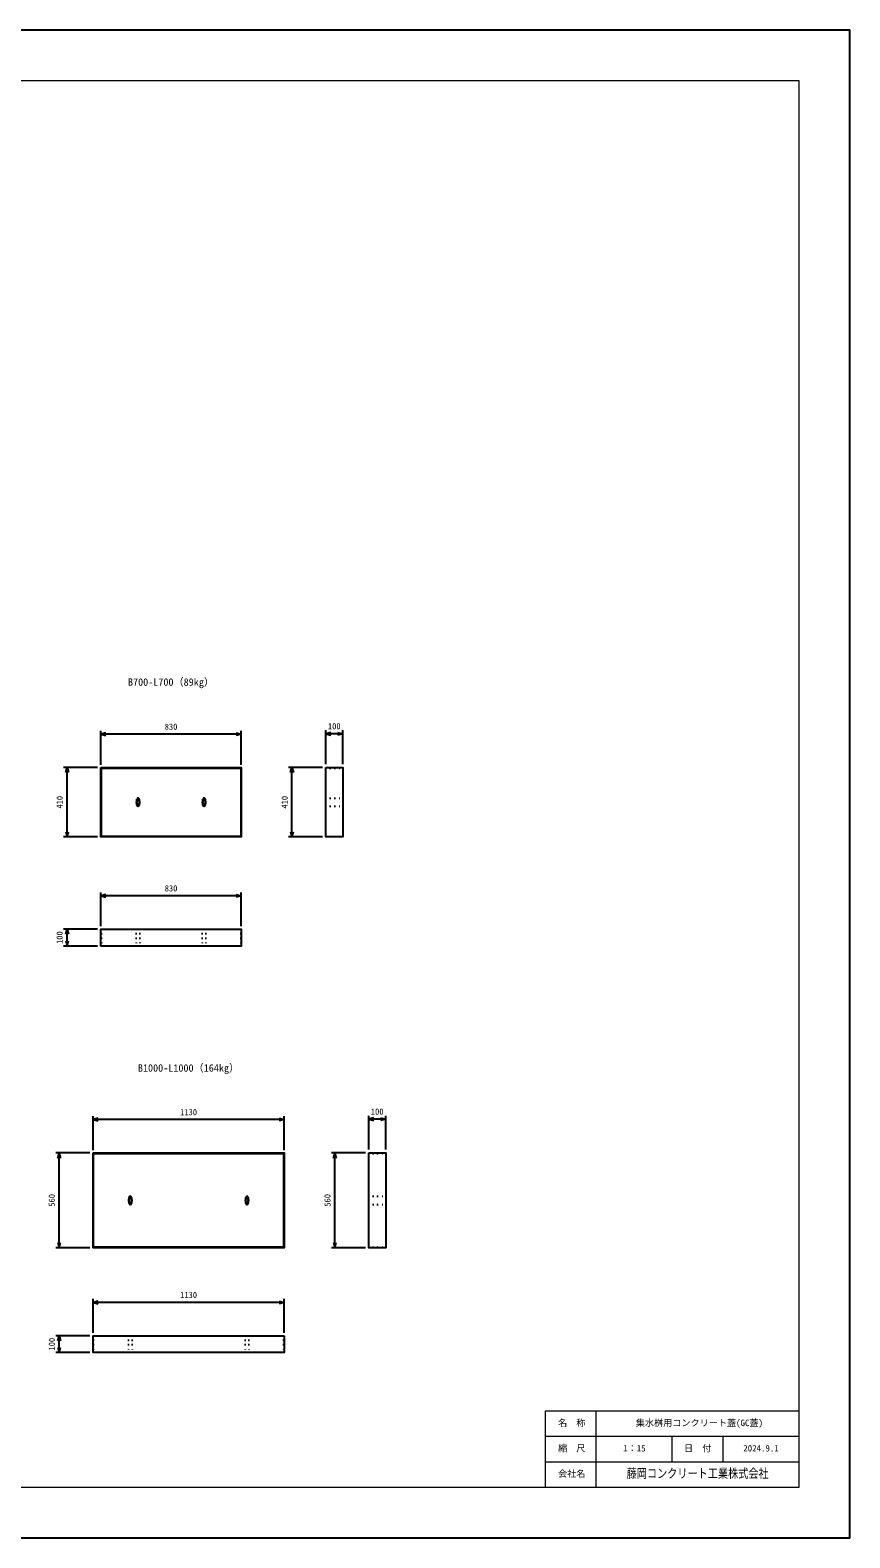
# Model space of a CAD drawing. Units: millimetres, scale not verified. Extents: x -6300 to 6300, y -4455 to 4455.
# Drawn here: x 1454 to 6300, y -4455 to 4455 of the extents above; entities that cross this region are included whole.
import ezdxf
from ezdxf.enums import TextEntityAlignment as Align

# ---------------------------------------------------------------- set-up
doc = ezdxf.new("R2010")
doc.units = ezdxf.units.MM
doc.header["$LTSCALE"] = 15
doc.linetypes.add('DOTTED', pattern=[1.75, 0.25, -1.5])
for name, color, linetype, lineweight in [('0-0_DIM', 7, 'Continuous', 25), ('0-1_Defpoints', 5, 'Continuous', 25), ('0-4_OUTLINE', 3, 'Continuous', 25), ('0-5_OUTLINE2', 4, 'DOTTED', 25), ('0-6_TXT', 7, 'Continuous', 25), ('0-7_WAKU', 3, 'Continuous', 13), ('0-8_WAKU-LINE', 7, 'Continuous', 13)]:
    doc.layers.add(name, color=color, linetype=linetype, lineweight=lineweight)
doc.layers.add('0-9_WAKU-TXT', color=7, linetype='Continuous')
doc.styles.add('ＭＳ ゴシック', font='')
doc.styles.get('ＭＳ ゴシック').set_extended_font_data('MS Gothic')

msp = doc.modelspace()

# ---------------------------------------------------------------- linework, layer by layer
at = {"layer": '0-0_DIM'}
for p, q in [((1871.86, 114.06), (1871.86, 314.06)), ((2701.86, 294.06), (1871.86, 294.06)), ((2701.86, 114.06), (2701.86, 314.06)), ((3201.79, 117.26), (3201.79, 317.26)), ((3301.79, 297.26), (3201.79, 297.26)), ((3301.79, 117.26), (3301.79, 317.26)), ((1851.86, 97.26), (1651.86, 97.26)), ((1671.86, -312.74), (1671.86, 97.26)), ((3181.79, 97.26), (2981.79, 97.26)), ((3001.79, -312.74), (3001.79, 97.26)), ((1851.86, -312.74), (1651.86, -312.74)), ((3181.79, -312.74), (2981.79, -312.74)), ((1871.86, -840.94), (1871.86, -640.94)), ((2701.86, -660.94), (1871.86, -660.94)), ((2701.86, -840.94), (2701.86, -640.94)), ((1851.86, -857.74), (1651.86, -857.74)), ((1671.86, -957.74), (1671.86, -857.74)), ((1851.86, -957.74), (1651.86, -957.74)), ((1825.67, -2163.46), (1825.67, -1963.46)), ((2955.67, -1983.46), (1825.67, -1983.46)), ((2955.67, -2163.46), (2955.67, -1963.46)), ((3455.6, -2160.26), (3455.6, -1960.26)), ((3555.6, -1980.26), (3455.6, -1980.26)), ((3555.6, -2160.26), (3555.6, -1960.26)), ((1805.67, -2180.26), (1605.67, -2180.26)), ((1625.67, -2740.26), (1625.67, -2180.26)), ((3435.6, -2180.26), (3235.6, -2180.26)), ((3255.6, -2740.26), (3255.6, -2180.26)), ((1805.67, -2740.26), (1605.67, -2740.26)), ((3435.6, -2740.26), (3235.6, -2740.26)), ((1825.67, -3243.46), (1825.67, -3043.46)), ((2955.67, -3063.46), (1825.67, -3063.46)), ((2955.67, -3243.46), (2955.67, -3043.46)), ((1805.67, -3260.26), (1605.67, -3260.26)), ((1625.67, -3360.26), (1625.67, -3260.26)), ((1805.67, -3360.26), (1605.67, -3360.26))]:
    msp.add_line(p, q, dxfattribs=at)
for points in [[(1901.86, 302.1), (1871.86, 294.06), (1901.86, 286.02)], [(2671.86, 302.1), (2701.86, 294.06), (2671.86, 286.02)], [(3231.79, 305.3), (3201.79, 297.26), (3231.79, 289.22)], [(3271.79, 305.3), (3301.79, 297.26), (3271.79, 289.22)], [(1663.82, 67.26), (1671.86, 97.26), (1679.89, 67.26)], [(2993.75, 67.26), (3001.79, 97.26), (3009.83, 67.26)], [(1663.82, -282.74), (1671.86, -312.74), (1679.89, -282.74)], [(2993.75, -282.74), (3001.79, -312.74), (3009.83, -282.74)], [(1901.86, -652.9), (1871.86, -660.94), (1901.86, -668.98)], [(2671.86, -652.9), (2701.86, -660.94), (2671.86, -668.98)], [(1663.82, -887.74), (1671.86, -857.74), (1679.89, -887.74)], [(1663.82, -927.74), (1671.86, -957.74), (1679.89, -927.74)], [(1855.67, -1975.42), (1825.67, -1983.46), (1855.67, -1991.5)], [(2925.67, -1975.42), (2955.67, -1983.46), (2925.67, -1991.5)], [(3485.6, -1972.22), (3455.6, -1980.26), (3485.6, -1988.3)], [(3525.6, -1972.22), (3555.6, -1980.26), (3525.6, -1988.3)], [(1617.63, -2210.26), (1625.67, -2180.26), (1633.71, -2210.26)], [(3247.56, -2210.26), (3255.6, -2180.26), (3263.64, -2210.26)], [(1617.63, -2710.26), (1625.67, -2740.26), (1633.71, -2710.26)], [(3247.56, -2710.26), (3255.6, -2740.26), (3263.64, -2710.26)], [(1855.67, -3055.42), (1825.67, -3063.46), (1855.67, -3071.5)], [(2925.67, -3055.42), (2955.67, -3063.46), (2925.67, -3071.5)], [(1617.63, -3290.26), (1625.67, -3260.26), (1633.71, -3290.26)], [(1617.63, -3330.26), (1625.67, -3360.26), (1633.71, -3330.26)]]:
    msp.add_lwpolyline(points, dxfattribs=at)
at = {"layer": '0-1_Defpoints'}
msp.add_lwpolyline([(-6300, -4455), (6300, -4455), (6300, 4455), (-6300, 4455)], close=True, dxfattribs=at)
at = {"layer": '0-4_OUTLINE'}
for p, q in [((2085.26, -99.45), (2085.26, -90.24)), ((2085.26, -125.24), (2085.26, -116.04)), ((2086.86, -100.26), (2086.86, -90.24)), ((2086.86, -125.24), (2086.86, -115.23)), ((2096.86, -90.24), (2096.86, -100.26)), ((2096.86, -115.23), (2096.86, -125.24)), ((2098.46, -90.24), (2098.46, -99.45)), ((2098.46, -116.04), (2098.46, -125.24)), ((2475.26, -99.45), (2475.26, -90.24)), ((2475.26, -125.24), (2475.26, -116.04)), ((2476.86, -100.26), (2476.86, -90.24)), ((2476.86, -125.24), (2476.86, -115.23)), ((2486.86, -90.24), (2486.86, -100.26)), ((2486.86, -115.23), (2486.86, -125.24)), ((2488.46, -90.24), (2488.46, -99.45)), ((2488.46, -116.04), (2488.46, -125.24)), ((2039.07, -2451.96), (2039.07, -2442.76)), ((2039.07, -2477.76), (2039.07, -2468.55)), ((2040.67, -2452.78), (2040.67, -2442.76)), ((2040.67, -2477.76), (2040.67, -2467.74)), ((2050.67, -2442.76), (2050.67, -2452.78)), ((2050.67, -2467.74), (2050.67, -2477.76)), ((2052.27, -2442.76), (2052.27, -2451.96)), ((2052.27, -2468.55), (2052.27, -2477.76)), ((2729.07, -2451.96), (2729.07, -2442.76)), ((2729.07, -2477.76), (2729.07, -2468.55)), ((2730.67, -2452.78), (2730.67, -2442.76)), ((2730.67, -2477.76), (2730.67, -2467.74)), ((2740.67, -2442.76), (2740.67, -2452.78)), ((2740.67, -2467.74), (2740.67, -2477.76)), ((2742.27, -2442.76), (2742.27, -2451.96)), ((2742.27, -2468.55), (2742.27, -2477.76))]:
    msp.add_line(p, q, dxfattribs=at)
for points in [[(1871.86, 97.26), (2701.86, 97.26), (2701.86, -312.74), (1871.86, -312.74)], [(1875.06, 94.06), (2698.66, 94.06), (2698.66, -309.54), (1875.06, -309.54)], [(3201.79, 97.26), (3301.79, 97.26), (3301.79, -312.74), (3201.79, -312.74)], [(1871.86, -957.74), (1871.86, -857.74), (2701.86, -857.74), (2701.86, -957.74)], [(1825.67, -2180.26), (2955.67, -2180.26), (2955.67, -2740.26), (1825.67, -2740.26)], [(1828.87, -2183.46), (2952.47, -2183.46), (2952.47, -2737.06), (1828.87, -2737.06)], [(3455.6, -2180.26), (3555.6, -2180.26), (3555.6, -2740.26), (3455.6, -2740.26)], [(2955.67, -3260.26), (2955.67, -3360.26), (1825.67, -3360.26), (1825.67, -3260.26)]]:
    msp.add_lwpolyline(points, close=True, dxfattribs=at)
for centre, radius, start, end in [((2091.86, -90.24), 6.6, 0, 180.00002), ((2091.86, -90.24), 5, 0, 180.00002), ((2481.86, -90.24), 6.6, 0, 180.00002), ((2481.86, -90.24), 5, 0, 180.00002), ((2091.86, -107.74), 10.6, 128.50929, 231.49071), ((2091.86, -107.74), 9, 123.74899, 236.25101), ((2091.86, -125.24), 6.6, 180, 359.99998), ((2091.86, -125.24), 5, 180, 359.99998), ((2091.86, -107.74), 9, 303.74899, 56.25101), ((2091.86, -107.74), 10.6, 308.50929, 51.49071), ((2481.86, -107.74), 10.6, 128.50929, 231.49071), ((2481.86, -107.74), 9, 123.74899, 236.25101), ((2481.86, -125.24), 6.6, 180, 359.99998), ((2481.86, -125.24), 5, 180, 359.99998), ((2481.86, -107.74), 9, 303.74899, 56.25101), ((2481.86, -107.74), 10.6, 308.50929, 51.49071), ((2045.67, -2460.26), 10.6, 128.50929, 231.49071), ((2045.67, -2460.26), 9, 123.74899, 236.25101), ((2045.67, -2442.76), 6.6, 0, 180.00002), ((2045.67, -2477.76), 6.6, 180, 359.99998), ((2045.67, -2442.76), 5, 0, 180.00002), ((2045.67, -2477.76), 5, 180, 359.99998), ((2045.67, -2460.26), 9, 303.74899, 56.25101), ((2045.67, -2460.26), 10.6, 308.50929, 51.49071), ((2735.67, -2460.26), 10.6, 128.50929, 231.49071), ((2735.67, -2460.26), 9, 123.74899, 236.25101), ((2735.67, -2442.76), 6.6, 0, 180.00002), ((2735.67, -2477.76), 6.6, 180, 359.99998), ((2735.67, -2442.76), 5, 0, 180.00002), ((2735.67, -2477.76), 5, 180, 359.99998), ((2735.67, -2460.26), 9, 303.74899, 56.25101), ((2735.67, -2460.26), 10.6, 308.50929, 51.49071)]:
    msp.add_arc(centre, radius, start, end, dxfattribs=at)
at = {"layer": '0-5_OUTLINE2'}
for p, q in [((3201.79, 94.06), (3301.79, 94.06)), ((3201.79, -83.64), (3301.79, -83.64)), ((3201.79, -131.84), (3301.79, -131.84)), ((3201.79, -309.54), (3301.79, -309.54)), ((1875.06, -857.74), (1875.06, -957.74)), ((2081.26, -857.74), (2081.26, -957.74)), ((2102.46, -857.74), (2102.46, -957.74)), ((2471.26, -857.74), (2471.26, -957.74)), ((2492.46, -857.74), (2492.46, -957.74)), ((2698.66, -857.74), (2698.66, -957.74)), ((3455.6, -2183.46), (3555.6, -2183.46)), ((3455.6, -2436.16), (3555.6, -2436.16)), ((3455.6, -2484.36), (3555.6, -2484.36)), ((3455.6, -2737.06), (3555.6, -2737.06)), ((1828.87, -3260.26), (1828.87, -3360.26)), ((2035.07, -3260.26), (2035.07, -3360.26)), ((2056.27, -3260.26), (2056.27, -3360.26)), ((2725.07, -3260.26), (2725.07, -3360.26)), ((2746.27, -3260.26), (2746.27, -3360.26)), ((2952.47, -3260.26), (2952.47, -3360.26))]:
    msp.add_line(p, q, dxfattribs=at)
at = {"layer": '0-7_WAKU'}
for p, q in [((4500, -3705), (6000, -3705)), ((4500, -4155), (4500, -3705))]:
    msp.add_line(p, q, dxfattribs=at)
msp.add_lwpolyline([(-6000, -4155), (6000, -4155), (6000, 4155), (-6000, 4155)], close=True, dxfattribs=at)
at = {"layer": '0-8_WAKU-LINE'}
for p, q in [((4800, -4155), (4800, -3705)), ((4500, -3855), (6000, -3855)), ((5250, -4005), (5250, -3855)), ((5550, -4005), (5550, -3855)), ((4500, -4005), (6000, -4005))]:
    msp.add_line(p, q, dxfattribs=at)

# ---------------------------------------------------------------- texts
at = {"layer": '0-0_DIM', "style": 'ＭＳ ゴシック'}
for s, p in [('100', (3214.29, 312.26)), ('830', (2249.36, 309.06)), ('830', (2249.36, -645.94)), ('1130', (2340.67, -1968.46)), ('100', (3468.1, -1965.26)), ('1130', (2340.67, -3048.46))]:
    msp.add_text(s, height=36.66, dxfattribs=at).set_placement(p, align=Align.BOTTOM_LEFT)
for s, p in [('410', (1656.86, -145.24)), ('410', (2986.79, -145.24)), ('100', (1656.86, -945.24)), ('560', (1610.67, -2497.76)), ('560', (3240.6, -2497.76)), ('100', (1610.67, -3347.76))]:
    msp.add_text(s, height=36.66, rotation=90, dxfattribs=at).set_placement(p, align=Align.BOTTOM_LEFT)
at = {"layer": '0-6_TXT', "style": 'ＭＳ ゴシック'}
for s, p in [('B700-L700（89kg）', (2031.86, 567.26)), ('B1000-L1000（164kg）', (2090.67, -1713.46))]:
    msp.add_text(s, height=43.99, dxfattribs=at).set_placement(p, align=Align.BOTTOM_LEFT)
at = {"layer": '0-9_WAKU-TXT', "style": 'ＭＳ ゴシック'}
for s, p in [('名\u3000称', (4574.93, -3806.25)), ('集水桝用コンクリート蓋(GC蓋)', (5034.75, -3806.25)), ('縮\u3000尺', (4574.93, -3956.25)), ('1：15', (4960.12, -3956.25)), ('日\u3000付', (5318.92, -3956.25)), ('2024.9.1', (5670, -3956.25)), ('会社名', (4574.93, -4106.25))]:
    msp.add_text(s, height=38.49, dxfattribs=at).set_placement(p, align=Align.BOTTOM_LEFT)
at = {"layer": '0-9_WAKU-TXT', "style": 'ＭＳ ゴシック', "width": 0.8}
msp.add_text('藤岡コンクリート工業株式会社', height=54.99, dxfattribs=at).set_placement((4980, -4117.5), align=Align.BOTTOM_LEFT)

doc.saveas('drawing.dxf')
